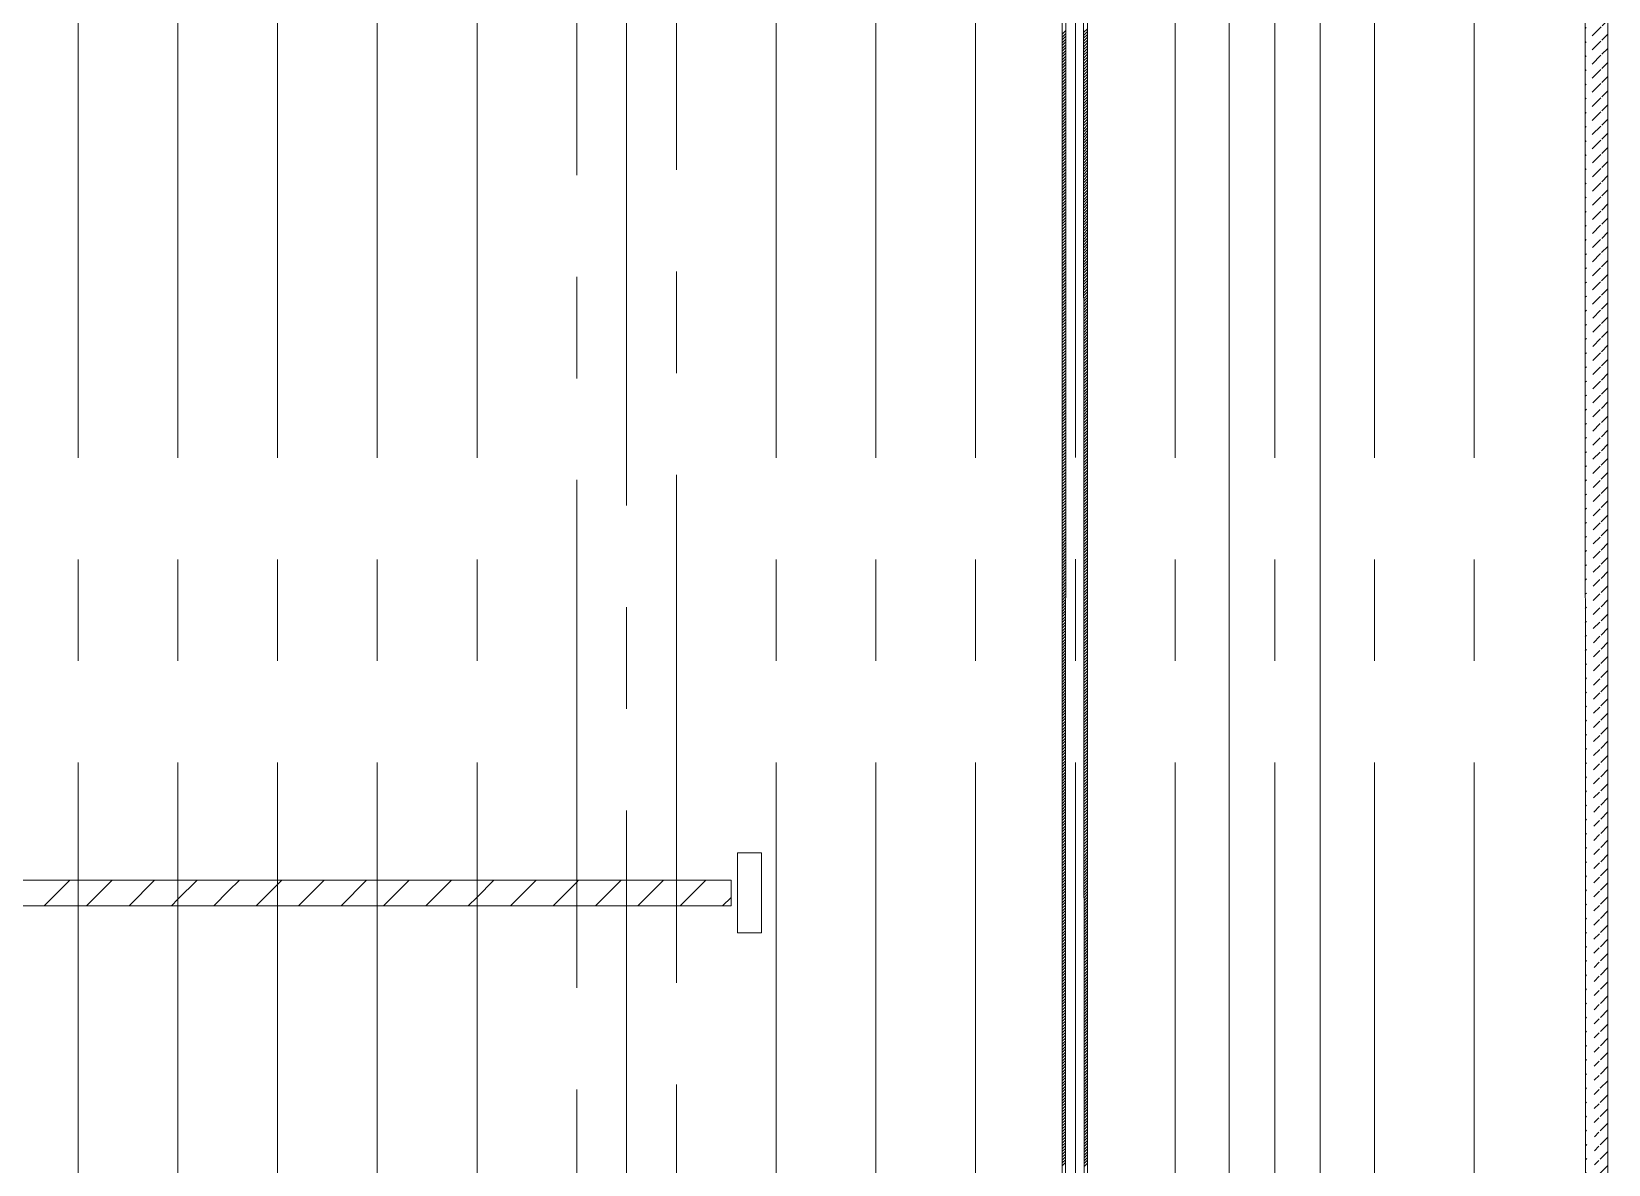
# Model space of a CAD drawing. Header units: inches. Extents: x 16 to 1170, y 5 to 1869.
# Drawn here: x 281.8 to 380.4, y 1109.6 to 1180.5 of the extents above; entities that cross this region are included whole.
import ezdxf

# ---------------------------------------------------------------- set-up
doc = ezdxf.new("R2010")
doc.units = ezdxf.units.IN
doc.header["$MEASUREMENT"] = 0
doc.linetypes.add('CENTER', pattern=[50.8, 31.75, -6.35, 6.35, -6.35])
for name, color, linetype, lineweight in [('中心线', 111, 'CENTER', 0), ('剖面线', 250, 'Continuous', 0), ('粗实线', 7, 'Continuous', 0)]:
    doc.layers.add(name, color=color, linetype=linetype, lineweight=lineweight)

msp = doc.modelspace()

# ---------------------------------------------------------------- hatches: boundary and pattern name
at = {"layer": '剖面线'}
h = msp.add_hatch(dxfattribs=at)
h.set_pattern_fill('ANSI31', scale=5, style=0)
edge = h.paths.add_edge_path()
edge.add_line((378.935615, 1401.584417), (379.007974, 679.477376))
edge.add_line((380.355951, 1402.125235), (380.407974, 680.90748))
edge.add_line((378.935592, 1399.400325), (380.135592, 1401.860875))
edge.add_line((380.135592, 1401.860875), (380.355961, 1401.983036))
edge.add_line((379.207974, 679.477376), (380.407974, 680.90748))
edge.add_line((379.007974, 679.477376), (379.207974, 679.477376))
h = msp.add_hatch(dxfattribs=at)
h.set_pattern_fill('ANSI31', scale=15, style=0)
h.paths.add_polyline_path([(282.090139, 1127.41469), (282.090139, 1125.81469), (284.713368, 1125.81469), (284.713368, 1127.41469)])
h = msp.add_hatch(dxfattribs=at)
h.set_pattern_fill('ANSI31', scale=15, style=0)
h.paths.add_polyline_path([(284.713368, 1127.41469), (284.713368, 1125.81469), (290.948751, 1125.81469), (290.948751, 1127.41469)])
h = msp.add_hatch(dxfattribs=at)
h.set_pattern_fill('ANSI31', scale=15, style=0)
h.paths.add_polyline_path([(294.122537, 1127.41469), (290.948751, 1127.41469), (290.948751, 1125.81469), (294.122526, 1125.81469)])
h = msp.add_hatch(dxfattribs=at)
h.set_pattern_fill('ANSI31', scale=15, style=0)
h.paths.add_polyline_path([(297.184134, 1127.41469), (294.122537, 1127.41469), (294.122526, 1125.81469), (297.184134, 1125.81469)])
h = msp.add_hatch(dxfattribs=at)
h.set_pattern_fill('ANSI31', scale=15, style=0)
h.paths.add_polyline_path([(303.419516, 1125.81469), (303.419516, 1127.41469), (297.184134, 1127.41469), (297.184134, 1125.81469)])
h = msp.add_hatch(dxfattribs=at)
h.set_pattern_fill('ANSI31', scale=15, style=0)
h.paths.add_polyline_path([(309.654899, 1125.81469), (309.654899, 1127.41469), (303.419516, 1127.41469), (303.419516, 1125.81469)])
h = msp.add_hatch(dxfattribs=at)
h.set_pattern_fill('ANSI31', scale=15, style=0)
h.paths.add_polyline_path([(309.654899, 1127.41469), (309.654899, 1125.81469), (315.890282, 1125.81469), (315.890282, 1127.41469)])
h = msp.add_hatch(dxfattribs=at)
h.set_pattern_fill('ANSI31', scale=15, style=0)
h.paths.add_polyline_path([(319.007974, 1127.41469), (315.890282, 1127.41469), (315.890282, 1125.81469), (319.007974, 1125.81469)])
h = msp.add_hatch(dxfattribs=at)
h.set_pattern_fill('ANSI31', scale=15, style=0)
h.paths.add_polyline_path([(319.007974, 1127.41469), (319.007974, 1125.81469), (322.125665, 1125.81469), (322.125665, 1127.41469)])
h = msp.add_hatch(dxfattribs=at)
h.set_pattern_fill('ANSI31', scale=15, style=0)
h.paths.add_polyline_path([(322.125665, 1127.41469), (322.125665, 1125.81469), (325.544352, 1125.81469), (325.544352, 1127.41469)])

# ---------------------------------------------------------------- linework, layer by layer
at = {"layer": '中心线'}
for p, q in [((319.007974, 1588.975101), (319.007974, 482.409355)), ((359.537963, 645.815562), (359.537963, 1454.381075)), ((284.713368, 645.815562), (284.713368, 1448.299102)), ((290.948751, 645.815562), (290.948751, 1448.29911)), ((297.184134, 645.815562), (297.184134, 1448.299102)), ((303.419516, 645.815562), (303.419516, 1448.299121)), ((309.654899, 645.815562), (309.654899, 1448.298232)), ((315.890282, 968.279362), (315.890282, 1448.302149)), ((322.125665, 968.600269), (322.125665, 1448.296682)), ((328.361048, 645.815562), (328.361048, 1448.297898)), ((334.596431, 645.815562), (334.596431, 1448.298941)), ((340.831814, 645.815562), (340.831814, 1448.277238)), ((347.086237, 645.824019), (347.086237, 1448.322993)), ((353.30258, 645.815562), (353.30258, 1448.269505)), ((365.773345, 645.815562), (365.773345, 1448.29935)), ((372.008728, 645.815562), (372.008728, 1448.299031))]:
    msp.add_line(p, q, dxfattribs=at)
at = {"layer": '粗实线'}
for p, q in [((356.687963, 645.927376), (356.687963, 1454.499102)), ((362.387963, 645.927376), (362.387963, 1454.499102)), ((378.935615, 1401.584417), (379.007974, 679.477376)), ((380.355951, 1402.125235), (380.407974, 680.90748)), ((346.246961, 652.227376), (346.246961, 1227.565602)), ((346.246961, 652.427376), (346.49985, 1227.565602)), ((347.830452, 652.427376), (347.566437, 1227.565602)), ((347.830187, 650.896976), (347.830452, 1227.565602)), ((325.944352, 1129.11469), (327.444352, 1129.11469)), ((327.444352, 1129.11469), (327.444352, 1124.11469)), ((325.944352, 1124.11469), (327.444352, 1124.11469))]:
    msp.add_line(p, q, dxfattribs=at)
at = {"layer": '粗实线', "color": 7}
for p, q in [((346.246961, 1180.279409), (346.47916, 1180.511609)), ((347.588096, 1180.383108), (347.83043, 1180.625442)), ((347.588177, 1180.206412), (347.83043, 1180.448665)), ((346.246961, 1180.102632), (346.479082, 1180.334754)), ((346.246961, 1179.925856), (346.479005, 1180.1579)), ((346.246961, 1179.749079), (346.478927, 1179.981045)), ((346.246961, 1179.572302), (346.478849, 1179.804191)), ((346.246961, 1179.395525), (346.478771, 1179.627336)), ((346.246961, 1179.218749), (346.478694, 1179.450482)), ((347.588259, 1180.029717), (347.83043, 1180.271888)), ((347.58834, 1179.853021), (347.83043, 1180.095112)), ((347.588421, 1179.676326), (347.83043, 1179.918335)), ((347.588502, 1179.49963), (347.83043, 1179.741558)), ((347.588583, 1179.322934), (347.83043, 1179.564781)), ((347.588664, 1179.146239), (347.83043, 1179.388005)), ((346.246961, 1179.041972), (346.478616, 1179.273627)), ((346.246961, 1178.865195), (346.478538, 1179.096773)), ((346.246961, 1178.688419), (346.47846, 1178.919919)), ((346.246961, 1178.511642), (346.478383, 1178.743064)), ((346.246961, 1178.334865), (346.478305, 1178.56621)), ((347.588745, 1178.969543), (347.83043, 1179.211228)), ((347.588826, 1178.792848), (347.83043, 1179.034451)), ((347.588907, 1178.616152), (347.83043, 1178.857674)), ((347.588989, 1178.439456), (347.83043, 1178.680897)), ((347.58907, 1178.262761), (347.830429, 1178.504121)), ((346.246961, 1178.158089), (346.478227, 1178.389355)), ((346.246961, 1177.981312), (346.478149, 1178.212501)), ((346.246961, 1177.804535), (346.478072, 1178.035646)), ((346.246961, 1177.627758), (346.477994, 1177.858792)), ((346.246961, 1177.450982), (346.477916, 1177.681937)), ((346.246961, 1177.274205), (346.477838, 1177.505083)), ((347.589151, 1178.086065), (347.830429, 1178.327344)), ((347.589232, 1177.90937), (347.830429, 1178.150567)), ((347.589313, 1177.732674), (347.830429, 1177.97379)), ((347.589394, 1177.555979), (347.830429, 1177.797014)), ((347.589475, 1177.379283), (347.830429, 1177.620237)), ((347.589556, 1177.202587), (347.830429, 1177.44346)), ((346.246961, 1177.097428), (346.47776, 1177.328228)), ((346.246961, 1176.920652), (346.477683, 1177.151374)), ((346.246961, 1176.743875), (346.477605, 1176.974519)), ((346.246961, 1176.567098), (346.477527, 1176.797665)), ((346.246961, 1176.390322), (346.477449, 1176.620811)), ((346.246961, 1176.213545), (346.477372, 1176.443956)), ((347.589637, 1177.025892), (347.830429, 1177.266683)), ((347.589719, 1176.849196), (347.830429, 1177.089906)), ((347.5898, 1176.672501), (347.830429, 1176.91313)), ((347.589881, 1176.495805), (347.830429, 1176.736353)), ((347.589962, 1176.319109), (347.830429, 1176.559576)), ((346.246961, 1176.036768), (346.477294, 1176.267102)), ((346.246961, 1175.859992), (346.477216, 1176.090247)), ((346.246961, 1175.683215), (346.477138, 1175.913393)), ((346.246961, 1175.506438), (346.477061, 1175.736538)), ((346.246961, 1175.329661), (346.476983, 1175.559684)), ((347.590043, 1176.142414), (347.830429, 1176.382799)), ((347.590124, 1175.965718), (347.830428, 1176.206023)), ((347.590205, 1175.789023), (347.830428, 1176.029246)), ((347.590286, 1175.612327), (347.830428, 1175.852469)), ((347.590367, 1175.435631), (347.830428, 1175.675692)), ((347.590449, 1175.258936), (347.830428, 1175.498915)), ((346.246961, 1175.152885), (346.476905, 1175.382829)), ((346.246961, 1174.976108), (346.476827, 1175.205975)), ((346.246961, 1174.799331), (346.47675, 1175.02912)), ((346.246961, 1174.622555), (346.476672, 1174.852266)), ((346.246961, 1174.445778), (346.476594, 1174.675412)), ((346.246961, 1174.269001), (346.476516, 1174.498557)), ((347.59053, 1175.08224), (347.830428, 1175.322139)), ((347.590611, 1174.905545), (347.830428, 1175.145362)), ((347.590692, 1174.728849), (347.830428, 1174.968585)), ((347.590773, 1174.552154), (347.830428, 1174.791808)), ((347.590854, 1174.375458), (347.830428, 1174.615032)), ((346.246961, 1174.092225), (346.476439, 1174.321703)), ((346.246961, 1173.915448), (346.476361, 1174.144848)), ((346.246961, 1173.738671), (346.476283, 1173.967994)), ((346.246961, 1173.561894), (346.476205, 1173.791139)), ((346.246961, 1173.385118), (346.476127, 1173.614285)), ((347.590935, 1174.198762), (347.830428, 1174.438255)), ((347.591016, 1174.022067), (347.830428, 1174.261478)), ((347.591097, 1173.845371), (347.830427, 1174.084701)), ((347.591179, 1173.668676), (347.830427, 1173.907925)), ((347.59126, 1173.49198), (347.830427, 1173.731148)), ((347.591341, 1173.315284), (347.830427, 1173.554371)), ((346.246961, 1173.208341), (346.47605, 1173.43743)), ((346.246961, 1173.031564), (346.475972, 1173.260576)), ((346.246961, 1172.854788), (346.475894, 1173.083721)), ((346.246961, 1172.678011), (346.475816, 1172.906867)), ((346.246961, 1172.501234), (346.475739, 1172.730012)), ((346.246961, 1172.324458), (346.475661, 1172.553158)), ((347.591422, 1173.138589), (347.830427, 1173.377594)), ((347.591503, 1172.961893), (347.830427, 1173.200817)), ((347.591584, 1172.785198), (347.830427, 1173.024041)), ((347.591665, 1172.608502), (347.830427, 1172.847264)), ((347.591746, 1172.431807), (347.830427, 1172.670487)), ((347.591827, 1172.255111), (347.830427, 1172.49371)), ((346.246961, 1172.147681), (346.475583, 1172.376304)), ((346.246961, 1171.970904), (346.475505, 1172.199449)), ((346.246961, 1171.794128), (346.475428, 1172.022595)), ((346.246961, 1171.617351), (346.47535, 1171.84574)), ((346.246961, 1171.440574), (346.475272, 1171.668886)), ((346.246961, 1171.263797), (346.475194, 1171.492031)), ((347.591909, 1172.078415), (347.830427, 1172.316934)), ((347.59199, 1171.90172), (347.830427, 1172.140157)), ((347.592071, 1171.725024), (347.830426, 1171.96338)), ((347.592152, 1171.548329), (347.830426, 1171.786603)), ((347.592233, 1171.371633), (347.830426, 1171.609826)), ((346.246961, 1171.087021), (346.475117, 1171.315177)), ((346.246961, 1170.910244), (346.475039, 1171.138322)), ((346.246961, 1170.733467), (346.474961, 1170.961468)), ((346.246961, 1170.556691), (346.474883, 1170.784613)), ((346.246961, 1170.379914), (346.474805, 1170.607759)), ((347.592314, 1171.194937), (347.830426, 1171.43305)), ((347.592395, 1171.018242), (347.830426, 1171.256273)), ((347.592476, 1170.841546), (347.830426, 1171.079496)), ((347.592557, 1170.664851), (347.830426, 1170.902719)), ((347.592639, 1170.488155), (347.830426, 1170.725943)), ((347.59272, 1170.31146), (347.830426, 1170.549166)), ((346.246961, 1170.203137), (346.474728, 1170.430905)), ((346.246961, 1170.026361), (346.47465, 1170.25405)), ((346.246961, 1169.849584), (346.474572, 1170.077196)), ((346.246961, 1169.672807), (346.474494, 1169.900341)), ((346.246961, 1169.496031), (346.474417, 1169.723487)), ((346.246961, 1169.319254), (346.474339, 1169.546632)), ((347.592801, 1170.134764), (347.830426, 1170.372389)), ((347.592882, 1169.958068), (347.830426, 1170.195612)), ((347.592963, 1169.781373), (347.830426, 1170.018835)), ((347.593044, 1169.604677), (347.830426, 1169.842059)), ((347.593125, 1169.427982), (347.830425, 1169.665282)), ((346.246961, 1169.142477), (346.474261, 1169.369778)), ((346.246961, 1168.9657), (346.474183, 1169.192923)), ((346.246961, 1168.788924), (346.474106, 1169.016069)), ((346.246961, 1168.612147), (346.474028, 1168.839214)), ((346.246961, 1168.43537), (346.47395, 1168.66236)), ((347.593206, 1169.251286), (347.830425, 1169.488505)), ((347.593287, 1169.07459), (347.830425, 1169.311728)), ((347.593369, 1168.897895), (347.830425, 1169.134952)), ((347.59345, 1168.721199), (347.830425, 1168.958175)), ((347.593531, 1168.544504), (347.830425, 1168.781398)), ((347.593612, 1168.367808), (347.830425, 1168.604621)), ((346.246961, 1168.258594), (346.473872, 1168.485505)), ((346.246961, 1168.081817), (346.473795, 1168.308651)), ((346.246961, 1167.90504), (346.473717, 1168.131797)), ((346.246961, 1167.728264), (346.473639, 1167.954942)), ((346.246961, 1167.551487), (346.473561, 1167.778088)), ((346.246961, 1167.37471), (346.473484, 1167.601233)), ((347.593693, 1168.191113), (347.830425, 1168.427844)), ((347.593774, 1168.014417), (347.830425, 1168.251068)), ((347.593855, 1167.837721), (347.830425, 1168.074291)), ((347.593936, 1167.661026), (347.830425, 1167.897514)), ((347.594017, 1167.48433), (347.830425, 1167.720737)), ((346.246961, 1167.197933), (346.473406, 1167.424379)), ((346.246961, 1167.021157), (346.473328, 1167.247524)), ((346.246961, 1166.84438), (346.47325, 1167.07067)), ((346.246961, 1166.667603), (346.473172, 1166.893815)), ((346.246961, 1166.490827), (346.473095, 1166.716961)), ((347.594099, 1167.307635), (347.830424, 1167.543961)), ((347.59418, 1167.130939), (347.830424, 1167.367184)), ((347.594261, 1166.954243), (347.830424, 1167.190407)), ((347.594342, 1166.777548), (347.830424, 1167.01363)), ((347.594423, 1166.600852), (347.830424, 1166.836853)), ((347.594504, 1166.424157), (347.830424, 1166.660077)), ((346.246961, 1166.31405), (346.473017, 1166.540106)), ((346.246961, 1166.137273), (346.472939, 1166.363252)), ((346.246961, 1165.960497), (346.472861, 1166.186397)), ((346.246961, 1165.78372), (346.472784, 1166.009543)), ((346.246961, 1165.606943), (346.472706, 1165.832689)), ((346.246961, 1165.430167), (346.472628, 1165.655834)), ((347.594585, 1166.247461), (347.830424, 1166.4833)), ((347.594666, 1166.070766), (347.830424, 1166.306523)), ((347.594747, 1165.89407), (347.830424, 1166.129746)), ((347.594829, 1165.717374), (347.830424, 1165.95297)), ((347.59491, 1165.540679), (347.830424, 1165.776193)), ((347.594991, 1165.363983), (347.830424, 1165.599416)), ((346.246961, 1165.25339), (346.47255, 1165.47898)), ((346.246961, 1165.076613), (346.472473, 1165.302125)), ((346.246961, 1164.899836), (346.472395, 1165.125271)), ((346.246961, 1164.72306), (346.472317, 1164.948416)), ((346.246961, 1164.546283), (346.472239, 1164.771562)), ((346.246961, 1164.369506), (346.472162, 1164.594707)), ((347.595072, 1165.187288), (347.830423, 1165.422639)), ((347.595153, 1165.010592), (347.830423, 1165.245862)), ((347.595234, 1164.833896), (347.830423, 1165.069086)), ((347.595315, 1164.657201), (347.830423, 1164.892309)), ((347.595396, 1164.480505), (347.830423, 1164.715532)), ((346.246961, 1164.19273), (346.472084, 1164.417853)), ((346.246961, 1164.015953), (346.472006, 1164.240998)), ((346.246961, 1163.839176), (346.471928, 1164.064144)), ((346.246961, 1163.6624), (346.47185, 1163.88729)), ((346.246961, 1163.485623), (346.471773, 1163.710435)), ((347.595477, 1164.30381), (347.830423, 1164.538755)), ((347.595559, 1164.127114), (347.830423, 1164.361979)), ((347.59564, 1163.950419), (347.830423, 1164.185202)), ((347.595721, 1163.773723), (347.830423, 1164.008425)), ((347.595802, 1163.597027), (347.830423, 1163.831648)), ((347.595883, 1163.420332), (347.830423, 1163.654871)), ((346.246961, 1163.308846), (346.471695, 1163.533581)), ((346.246961, 1163.132069), (346.471617, 1163.356726)), ((346.246961, 1162.955293), (346.471539, 1163.179872)), ((346.246961, 1162.778516), (346.471462, 1163.003017)), ((346.246961, 1162.601739), (346.471384, 1162.826163)), ((346.246961, 1162.424963), (346.471306, 1162.649308)), ((347.595964, 1163.243636), (347.830423, 1163.478095)), ((347.596045, 1163.066941), (347.830422, 1163.301318)), ((347.596126, 1162.890245), (347.830422, 1163.124541)), ((347.596207, 1162.713549), (347.830422, 1162.947764)), ((347.596289, 1162.536854), (347.830422, 1162.770988)), ((346.246961, 1162.248186), (346.471228, 1162.472454)), ((346.246961, 1162.071409), (346.471151, 1162.295599)), ((346.246961, 1161.894633), (346.471073, 1162.118745)), ((346.246961, 1161.717856), (346.470995, 1161.94189)), ((346.246961, 1161.541079), (346.470917, 1161.765036)), ((347.59637, 1162.360158), (347.830422, 1162.594211)), ((347.596451, 1162.183463), (347.830422, 1162.417434)), ((347.596532, 1162.006767), (347.830422, 1162.240657)), ((347.596613, 1161.830072), (347.830422, 1162.06388)), ((347.596694, 1161.653376), (347.830422, 1161.887104)), ((347.596775, 1161.47668), (347.830422, 1161.710327)), ((346.246961, 1161.364303), (346.47084, 1161.588182)), ((346.246961, 1161.187526), (346.470762, 1161.411327)), ((346.246961, 1161.010749), (346.470684, 1161.234473)), ((346.246961, 1160.833972), (346.470606, 1161.057618)), ((346.246961, 1160.657196), (346.470529, 1160.880764)), ((346.246961, 1160.480419), (346.470451, 1160.703909)), ((347.596856, 1161.299985), (347.830422, 1161.53355)), ((347.596937, 1161.123289), (347.830422, 1161.356773)), ((347.597019, 1160.946594), (347.830422, 1161.179997)), ((347.5971, 1160.769898), (347.830421, 1161.00322)), ((347.597181, 1160.593202), (347.830421, 1160.826443)), ((347.597262, 1160.416507), (347.830421, 1160.649666)), ((346.246961, 1160.303642), (346.470373, 1160.527055)), ((346.246961, 1160.126866), (346.470295, 1160.3502)), ((346.246961, 1159.950089), (346.470217, 1160.173346)), ((346.246961, 1159.773312), (346.47014, 1159.996491)), ((346.246961, 1159.596536), (346.470062, 1159.819637)), ((347.597343, 1160.239811), (347.830421, 1160.472889)), ((347.597424, 1160.063116), (347.830421, 1160.296113)), ((347.597505, 1159.88642), (347.830421, 1160.119336)), ((347.597586, 1159.709725), (347.830421, 1159.942559)), ((347.597667, 1159.533029), (347.830421, 1159.765782)), ((346.246961, 1159.419759), (346.469984, 1159.642783)), ((346.246961, 1159.242982), (346.469906, 1159.465928)), ((346.246961, 1159.066205), (346.469829, 1159.289074)), ((346.246961, 1158.889429), (346.469751, 1159.112219)), ((346.246961, 1158.712652), (346.469673, 1158.935365)), ((346.246961, 1158.535875), (346.469595, 1158.75851)), ((347.597749, 1159.356333), (347.830421, 1159.589006)), ((347.59783, 1159.179638), (347.830421, 1159.412229)), ((347.597911, 1159.002942), (347.830421, 1159.235452)), ((347.597992, 1158.826247), (347.830421, 1159.058675)), ((347.598073, 1158.649551), (347.83042, 1158.881898)), ((347.598154, 1158.472855), (347.83042, 1158.705122)), ((346.246961, 1158.359099), (346.469518, 1158.581656)), ((346.246961, 1158.182322), (346.46944, 1158.404801)), ((346.246961, 1158.005545), (346.469362, 1158.227947)), ((346.246961, 1157.828769), (346.469284, 1158.051092)), ((346.246961, 1157.651992), (346.469207, 1157.874238)), ((346.246961, 1157.475215), (346.469129, 1157.697383)), ((347.598235, 1158.29616), (347.83042, 1158.528345)), ((347.598316, 1158.119464), (347.83042, 1158.351568)), ((347.598397, 1157.942769), (347.83042, 1158.174791)), ((347.598479, 1157.766073), (347.83042, 1157.998015)), ((347.59856, 1157.589378), (347.83042, 1157.821238)), ((346.246961, 1157.298439), (346.469051, 1157.520529)), ((346.246961, 1157.121662), (346.468973, 1157.343675)), ((346.246961, 1156.944885), (346.468895, 1157.16682)), ((346.246961, 1156.768108), (346.468818, 1156.989966)), ((346.246961, 1156.591332), (346.46874, 1156.813111)), ((347.598641, 1157.412682), (347.83042, 1157.644461)), ((347.598722, 1157.235986), (347.83042, 1157.467684)), ((347.598803, 1157.059291), (347.83042, 1157.290907)), ((347.598884, 1156.882595), (347.83042, 1157.114131)), ((347.598965, 1156.7059), (347.83042, 1156.937354)), ((347.599046, 1156.529204), (347.830419, 1156.760577)), ((346.246961, 1156.414555), (346.468662, 1156.636257)), ((346.246961, 1156.237778), (346.468584, 1156.459402)), ((346.246961, 1156.061002), (346.468507, 1156.282548)), ((346.246961, 1155.884225), (346.468429, 1156.105693)), ((346.246961, 1155.707448), (346.468351, 1155.928839)), ((346.246961, 1155.530672), (346.468273, 1155.751984)), ((347.599127, 1156.352508), (347.830419, 1156.5838)), ((347.599209, 1156.175813), (347.830419, 1156.407024)), ((347.59929, 1155.999117), (347.830419, 1156.230247)), ((347.599371, 1155.822422), (347.830419, 1156.05347)), ((347.599452, 1155.645726), (347.830419, 1155.876693)), ((346.246961, 1155.353895), (346.468196, 1155.57513)), ((346.246961, 1155.177118), (346.468118, 1155.398276)), ((346.246961, 1155.000341), (346.46804, 1155.221421)), ((346.246961, 1154.823565), (346.467962, 1155.044567)), ((346.246961, 1154.646788), (346.467885, 1154.867712)), ((347.599533, 1155.469031), (347.830419, 1155.699917)), ((347.599614, 1155.292335), (347.830419, 1155.52314)), ((347.599695, 1155.115639), (347.830419, 1155.346363)), ((347.599776, 1154.938944), (347.830419, 1155.169586)), ((347.599857, 1154.762248), (347.830419, 1154.992809)), ((347.599939, 1154.585553), (347.830419, 1154.816033)), ((346.246961, 1154.470011), (346.467807, 1154.690858)), ((346.246961, 1154.293235), (346.467729, 1154.514003)), ((346.246961, 1154.116458), (346.467651, 1154.337149)), ((346.246961, 1153.939681), (346.467574, 1154.160294)), ((346.246961, 1153.762905), (346.467496, 1153.98344)), ((346.246961, 1153.586128), (346.467418, 1153.806585)), ((347.60002, 1154.408857), (347.830419, 1154.639256)), ((347.600101, 1154.232161), (347.830418, 1154.462479)), ((347.600182, 1154.055466), (347.830418, 1154.285702)), ((347.600263, 1153.87877), (347.830418, 1154.108926)), ((347.600344, 1153.702075), (347.830418, 1153.932149)), ((347.600425, 1153.525379), (347.830418, 1153.755372)), ((346.246961, 1153.409351), (346.46734, 1153.629731)), ((346.246961, 1153.232575), (346.467262, 1153.452876)), ((346.246961, 1153.055798), (346.467185, 1153.276022)), ((346.246961, 1152.879021), (346.467107, 1153.099168)), ((346.246961, 1152.702244), (346.467029, 1152.922313)), ((347.600506, 1153.348684), (347.830418, 1153.578595)), ((347.600587, 1153.171988), (347.830418, 1153.401818)), ((347.600669, 1152.995292), (347.830418, 1153.225042)), ((347.60075, 1152.818597), (347.830418, 1153.048265)), ((347.600831, 1152.641901), (347.830418, 1152.871488)), ((346.246961, 1152.525468), (346.466951, 1152.745459)), ((346.246961, 1152.348691), (346.466874, 1152.568604)), ((346.246961, 1152.171914), (346.466796, 1152.39175)), ((346.246961, 1151.995138), (346.466718, 1152.214895)), ((346.246961, 1151.818361), (346.46664, 1152.038041)), ((346.246961, 1151.641584), (346.466563, 1151.861186)), ((347.600912, 1152.465206), (347.830418, 1152.694711)), ((347.600993, 1152.28851), (347.830418, 1152.517935)), ((347.601074, 1152.111814), (347.830417, 1152.341158)), ((347.601155, 1151.935119), (347.830417, 1152.164381)), ((347.601236, 1151.758423), (347.830417, 1151.987604)), ((347.601317, 1151.581728), (347.830417, 1151.810827)), ((346.246961, 1151.464808), (346.466485, 1151.684332)), ((346.246961, 1151.288031), (346.466407, 1151.507477)), ((346.246961, 1151.111254), (346.466329, 1151.330623)), ((346.246961, 1150.934477), (346.466252, 1151.153769)), ((346.246961, 1150.757701), (346.466174, 1150.976914)), ((346.246961, 1150.580924), (346.466096, 1150.80006)), ((347.601399, 1151.405032), (347.830417, 1151.634051)), ((347.60148, 1151.228336), (347.830417, 1151.457274)), ((347.601561, 1151.051641), (347.830417, 1151.280497)), ((347.601642, 1150.874945), (347.830417, 1151.10372)), ((347.601723, 1150.69825), (347.830417, 1150.926944)), ((346.246961, 1150.404147), (346.466018, 1150.623205)), ((346.246961, 1150.227371), (346.46594, 1150.446351)), ((346.246961, 1150.050594), (346.465863, 1150.269496)), ((346.246961, 1149.873817), (346.465785, 1150.092642)), ((346.246961, 1149.697041), (346.465707, 1149.915787)), ((347.601804, 1150.521554), (347.830417, 1150.750167)), ((347.601885, 1150.344859), (347.830417, 1150.57339)), ((347.601966, 1150.168163), (347.830417, 1150.396613)), ((347.602047, 1149.991467), (347.830416, 1150.219836)), ((347.602129, 1149.814772), (347.830416, 1150.04306)), ((347.60221, 1149.638076), (347.830416, 1149.866283)), ((346.246961, 1149.520264), (346.465629, 1149.738933)), ((346.246961, 1149.343487), (346.465552, 1149.562078)), ((346.246961, 1149.166711), (346.465474, 1149.385224)), ((346.246961, 1148.989934), (346.465396, 1149.208369)), ((346.246961, 1148.813157), (346.465318, 1149.031515)), ((346.246961, 1148.63638), (346.465241, 1148.854661)), ((347.602291, 1149.461381), (347.830416, 1149.689506)), ((347.602372, 1149.284685), (347.830416, 1149.512729)), ((347.602453, 1149.107989), (347.830416, 1149.335953)), ((347.602534, 1148.931294), (347.830416, 1149.159176)), ((347.602615, 1148.754598), (347.830416, 1148.982399)), ((346.246961, 1148.459604), (346.465163, 1148.677806)), ((346.246961, 1148.282827), (346.465085, 1148.500952)), ((346.246961, 1148.10605), (346.465007, 1148.324097)), ((346.246961, 1147.929274), (346.46493, 1148.147243)), ((346.246961, 1147.752497), (346.464852, 1147.970388)), ((347.602696, 1148.577903), (347.830416, 1148.805622)), ((347.602777, 1148.401207), (347.830416, 1148.628845)), ((347.602859, 1148.224512), (347.830416, 1148.452069)), ((347.60294, 1148.047816), (347.830416, 1148.275292)), ((347.603021, 1147.87112), (347.830416, 1148.098515)), ((347.603102, 1147.694425), (347.830415, 1147.921738)), ((346.246961, 1147.57572), (346.464774, 1147.793534)), ((346.246961, 1147.398944), (346.464696, 1147.616679)), ((346.246961, 1147.222167), (346.464618, 1147.439825)), ((346.246961, 1147.04539), (346.464541, 1147.26297)), ((346.246961, 1146.868614), (346.464463, 1147.086116)), ((346.246961, 1146.691837), (346.464385, 1146.909262)), ((347.603183, 1147.517729), (347.830415, 1147.744962)), ((347.603264, 1147.341034), (347.830415, 1147.568185)), ((347.603345, 1147.164338), (347.830415, 1147.391408)), ((347.603426, 1146.987642), (347.830415, 1147.214631)), ((347.603507, 1146.810947), (347.830415, 1147.037854)), ((347.603589, 1146.634251), (347.830415, 1146.861078)), ((346.246961, 1146.51506), (346.464307, 1146.732407)), ((346.246961, 1146.338283), (346.46423, 1146.555553)), ((346.246961, 1146.161507), (346.464152, 1146.378698)), ((346.246961, 1145.98473), (346.464074, 1146.201844)), ((346.246961, 1145.807953), (346.463996, 1146.024989)), ((347.60367, 1146.457556), (347.830415, 1146.684301)), ((347.603751, 1146.28086), (347.830415, 1146.507524)), ((347.603832, 1146.104165), (347.830415, 1146.330747)), ((347.603913, 1145.927469), (347.830415, 1146.153971)), ((347.603994, 1145.750773), (347.830415, 1145.977194)), ((346.246961, 1145.631177), (346.463919, 1145.848135)), ((346.246961, 1145.4544), (346.463841, 1145.67128)), ((346.246961, 1145.277623), (346.463763, 1145.494426)), ((346.246961, 1145.100847), (346.463685, 1145.317571)), ((346.246961, 1144.92407), (346.463608, 1145.140717)), ((346.246961, 1144.747293), (346.46353, 1144.963862)), ((347.604075, 1145.574078), (347.830414, 1145.800417)), ((347.604156, 1145.397382), (347.830414, 1145.62364)), ((347.604237, 1145.220687), (347.830414, 1145.446863)), ((347.604319, 1145.043991), (347.830414, 1145.270087)), ((347.6044, 1144.867295), (347.830414, 1145.09331)), ((347.604481, 1144.6906), (347.830414, 1144.916533)), ((346.246961, 1144.570516), (346.463452, 1144.787008)), ((346.246961, 1144.39374), (346.463374, 1144.610154)), ((346.246961, 1144.216963), (346.463297, 1144.433299)), ((346.246961, 1144.040186), (346.463219, 1144.256445)), ((346.246961, 1143.86341), (346.463141, 1144.07959)), ((346.246961, 1143.686633), (346.463063, 1143.902736)), ((347.604562, 1144.513904), (347.830414, 1144.739756)), ((347.604643, 1144.337209), (347.830414, 1144.56298)), ((347.604724, 1144.160513), (347.830414, 1144.386203)), ((347.604805, 1143.983818), (347.830414, 1144.209426)), ((347.604886, 1143.807122), (347.830414, 1144.032649)), ((346.246961, 1143.509856), (346.462985, 1143.725881)), ((346.246961, 1143.33308), (346.462908, 1143.549027)), ((346.246961, 1143.156303), (346.46283, 1143.372172)), ((346.246961, 1142.979526), (346.462752, 1143.195318)), ((346.246961, 1142.80275), (346.462674, 1143.018463)), ((347.604967, 1143.630426), (347.830414, 1143.855872)), ((347.605049, 1143.453731), (347.830413, 1143.679096)), ((347.60513, 1143.277035), (347.830413, 1143.502319)), ((347.605211, 1143.10034), (347.830413, 1143.325542)), ((347.605292, 1142.923644), (347.830413, 1143.148765)), ((347.605373, 1142.746948), (347.830413, 1142.971989)), ((346.246961, 1142.625973), (346.462597, 1142.841609)), ((346.246961, 1142.449196), (346.462519, 1142.664755)), ((346.246961, 1142.272419), (346.462441, 1142.4879)), ((346.246961, 1142.095643), (346.462363, 1142.311046)), ((346.246961, 1141.918866), (346.462286, 1142.134191)), ((346.246961, 1141.742089), (346.462208, 1141.957337)), ((347.605454, 1142.570253), (347.830413, 1142.795212)), ((347.605535, 1142.393557), (347.830413, 1142.618435)), ((347.605616, 1142.216862), (347.830413, 1142.441658)), ((347.605697, 1142.040166), (347.830413, 1142.264881)), ((347.605779, 1141.863471), (347.830413, 1142.088105)), ((347.60586, 1141.686775), (347.830413, 1141.911328)), ((346.246961, 1141.565313), (346.46213, 1141.780482)), ((346.246961, 1141.388536), (346.462052, 1141.603628)), ((346.246961, 1141.211759), (346.461975, 1141.426773)), ((346.246961, 1141.034983), (346.461897, 1141.249919)), ((346.246961, 1140.858206), (346.461819, 1141.073064)), ((347.605941, 1141.510079), (347.830413, 1141.734551)), ((347.606022, 1141.333384), (347.830412, 1141.557774)), ((347.606103, 1141.156688), (347.830412, 1141.380998)), ((347.606184, 1140.979993), (347.830412, 1141.204221)), ((347.606265, 1140.803297), (347.830412, 1141.027444)), ((346.246961, 1140.681429), (346.461741, 1140.89621)), ((346.246961, 1140.504652), (346.461663, 1140.719355)), ((346.246961, 1140.327876), (346.461586, 1140.542501)), ((346.246961, 1140.151099), (346.461508, 1140.365647)), ((346.246961, 1139.974322), (346.46143, 1140.188792)), ((346.246961, 1139.797546), (346.461352, 1140.011938)), ((347.606346, 1140.626601), (347.830412, 1140.850667)), ((347.606427, 1140.449906), (347.830412, 1140.67389)), ((347.606509, 1140.27321), (347.830412, 1140.497114)), ((347.60659, 1140.096515), (347.830412, 1140.320337)), ((347.606671, 1139.919819), (347.830412, 1140.14356)), ((347.606752, 1139.743124), (347.830412, 1139.966783)), ((346.246961, 1139.620769), (346.461275, 1139.835083)), ((346.246961, 1139.443992), (346.461197, 1139.658229)), ((346.246961, 1139.267216), (346.461119, 1139.481374)), ((346.246961, 1139.090439), (346.461041, 1139.30452)), ((346.246961, 1138.913662), (346.460964, 1139.127665)), ((346.246961, 1138.736886), (346.460886, 1138.950811)), ((347.606833, 1139.566428), (347.830412, 1139.790007)), ((347.606914, 1139.389732), (347.830412, 1139.61323)), ((347.606995, 1139.213037), (347.830412, 1139.436453)), ((347.607076, 1139.036341), (347.830411, 1139.259676)), ((347.607157, 1138.859646), (347.830411, 1139.082899)), ((346.246961, 1138.560109), (346.460808, 1138.773956)), ((346.246961, 1138.383332), (346.46073, 1138.597102)), ((346.246961, 1138.206555), (346.460653, 1138.420248)), ((346.246961, 1138.029779), (346.460575, 1138.243393)), ((346.246961, 1137.853002), (346.460497, 1138.066539)), ((347.607239, 1138.68295), (347.830411, 1138.906123)), ((347.60732, 1138.506254), (347.830411, 1138.729346)), ((347.607401, 1138.329559), (347.830411, 1138.552569)), ((347.607482, 1138.152863), (347.830411, 1138.375792)), ((347.607563, 1137.976168), (347.830411, 1138.199016)), ((347.607644, 1137.799472), (347.830411, 1138.022239)), ((346.246961, 1137.676225), (346.460419, 1137.889684)), ((346.246961, 1137.499449), (346.460342, 1137.71283)), ((346.246961, 1137.322672), (346.460264, 1137.535975)), ((346.246961, 1137.145895), (346.460186, 1137.359121)), ((346.246961, 1136.969119), (346.460108, 1137.182266)), ((346.246961, 1136.792342), (346.46003, 1137.005412)), ((347.607725, 1137.622777), (347.830411, 1137.845462)), ((347.607806, 1137.446081), (347.830411, 1137.668685)), ((347.607887, 1137.269385), (347.830411, 1137.491909)), ((347.607969, 1137.09269), (347.830411, 1137.315132)), ((347.60805, 1136.915994), (347.83041, 1137.138355)), ((346.246961, 1136.615565), (346.459953, 1136.828557)), ((346.246961, 1136.438788), (346.459875, 1136.651703)), ((346.246961, 1136.262012), (346.459797, 1136.474848)), ((346.246961, 1136.085235), (346.459719, 1136.297994)), ((346.246961, 1135.908458), (346.459642, 1136.12114)), ((347.608131, 1136.739299), (347.83041, 1136.961578)), ((347.608212, 1136.562603), (347.83041, 1136.784801)), ((347.608293, 1136.385907), (347.83041, 1136.608025)), ((347.608374, 1136.209212), (347.83041, 1136.431248)), ((347.608455, 1136.032516), (347.83041, 1136.254471)), ((347.608536, 1135.855821), (347.83041, 1136.077694)), ((346.246961, 1135.731682), (346.459564, 1135.944285)), ((346.246961, 1135.554905), (346.459486, 1135.767431)), ((346.246961, 1135.378128), (346.459408, 1135.590576)), ((346.246961, 1135.201352), (346.459331, 1135.413722)), ((346.246961, 1135.024575), (346.459253, 1135.236867)), ((346.246961, 1134.847798), (346.459175, 1135.060013)), ((347.608617, 1135.679125), (347.83041, 1135.900918)), ((347.608699, 1135.50243), (347.83041, 1135.724141)), ((347.60878, 1135.325734), (347.83041, 1135.547364)), ((347.608861, 1135.149038), (347.83041, 1135.370587)), ((347.608942, 1134.972343), (347.83041, 1135.19381)), ((347.609023, 1134.795647), (347.830409, 1135.017034)), ((346.246961, 1134.671022), (346.459097, 1134.883158)), ((346.246961, 1134.494245), (346.45902, 1134.706304)), ((346.246961, 1134.317468), (346.458942, 1134.529449)), ((346.246961, 1134.140691), (346.458864, 1134.352595)), ((346.246961, 1133.963915), (346.458786, 1134.17574)), ((347.609104, 1134.618952), (347.830409, 1134.840257)), ((347.609185, 1134.442256), (347.830409, 1134.66348)), ((347.609266, 1134.26556), (347.830409, 1134.486703)), ((347.609347, 1134.088865), (347.830409, 1134.309927)), ((347.609429, 1133.912169), (347.830409, 1134.13315)), ((346.246961, 1133.787138), (346.458708, 1133.998886)), ((346.246961, 1133.610361), (346.458631, 1133.822032)), ((346.246961, 1133.433585), (346.458553, 1133.645177)), ((346.246961, 1133.256808), (346.458475, 1133.468323)), ((346.246961, 1133.080031), (346.458397, 1133.291468)), ((346.246961, 1132.903255), (346.45832, 1133.114614)), ((347.60951, 1133.735474), (347.830409, 1133.956373)), ((347.609591, 1133.558778), (347.830409, 1133.779596)), ((347.609672, 1133.382083), (347.830409, 1133.602819)), ((347.609753, 1133.205387), (347.830409, 1133.426043)), ((347.609834, 1133.028691), (347.830409, 1133.249266)), ((347.609915, 1132.851996), (347.830409, 1133.072489)), ((346.246961, 1132.726478), (346.458242, 1132.937759)), ((346.246961, 1132.549701), (346.458164, 1132.760905)), ((346.246961, 1132.372924), (346.458086, 1132.58405)), ((346.246961, 1132.196148), (346.458009, 1132.407196)), ((346.246961, 1132.019371), (346.457931, 1132.230341)), ((346.246961, 1131.842594), (346.457853, 1132.053487)), ((347.609996, 1132.6753), (347.830409, 1132.895712)), ((347.610077, 1132.498605), (347.830408, 1132.718936)), ((347.610159, 1132.321909), (347.830408, 1132.542159)), ((347.61024, 1132.145213), (347.830408, 1132.365382)), ((347.610321, 1131.968518), (347.830408, 1132.188605)), ((346.246961, 1131.665818), (346.457775, 1131.876633)), ((346.246961, 1131.489041), (346.457698, 1131.699778)), ((346.246961, 1131.312264), (346.45762, 1131.522924)), ((346.246961, 1131.135488), (346.457542, 1131.346069)), ((346.246961, 1130.958711), (346.457464, 1131.169215)), ((347.610402, 1131.791822), (347.830408, 1132.011828)), ((347.610483, 1131.615127), (347.830408, 1131.835052)), ((347.610564, 1131.438431), (347.830408, 1131.658275)), ((347.610645, 1131.261736), (347.830408, 1131.481498)), ((347.610726, 1131.08504), (347.830408, 1131.304721)), ((347.610807, 1130.908344), (347.830408, 1131.127945)), ((346.246961, 1130.781934), (346.457387, 1130.99236)), ((346.246961, 1130.605158), (346.457309, 1130.815506)), ((346.246961, 1130.428381), (346.457231, 1130.638651)), ((346.246961, 1130.251604), (346.457153, 1130.461797)), ((346.246961, 1130.074827), (346.457075, 1130.284942)), ((346.246961, 1129.898051), (346.456998, 1130.108088)), ((347.610889, 1130.731649), (347.830408, 1130.951168)), ((347.61097, 1130.554953), (347.830408, 1130.774391)), ((347.611051, 1130.378258), (347.830407, 1130.597614)), ((347.611132, 1130.201562), (347.830407, 1130.420837)), ((347.611213, 1130.024866), (347.830407, 1130.244061)), ((325.944352, 1129.11469), (325.944352, 1124.11469)), ((346.246961, 1129.721274), (346.45692, 1129.931233)), ((346.246961, 1129.544497), (346.456842, 1129.754379)), ((346.246961, 1129.367721), (346.456764, 1129.577525)), ((346.246961, 1129.190944), (346.456687, 1129.40067)), ((346.246961, 1129.014167), (346.456609, 1129.223816)), ((347.611294, 1129.848171), (347.830407, 1130.067284)), ((347.611375, 1129.671475), (347.830407, 1129.890507)), ((347.611456, 1129.49478), (347.830407, 1129.71373)), ((347.611537, 1129.318084), (347.830407, 1129.536954)), ((347.611619, 1129.141389), (347.830407, 1129.360177)), ((347.6117, 1128.964693), (347.830407, 1129.1834)), ((346.246961, 1128.837391), (346.456531, 1129.046961)), ((346.246961, 1128.660614), (346.456453, 1128.870107)), ((346.246961, 1128.483837), (346.456376, 1128.693252)), ((346.246961, 1128.307061), (346.456298, 1128.516398)), ((346.246961, 1128.130284), (346.45622, 1128.339543)), ((346.246961, 1127.953507), (346.456142, 1128.162689)), ((347.611781, 1128.787997), (347.830407, 1129.006623)), ((347.611862, 1128.611302), (347.830407, 1128.829846)), ((347.611943, 1128.434606), (347.830407, 1128.65307)), ((347.612024, 1128.257911), (347.830406, 1128.476293)), ((347.612105, 1128.081215), (347.830406, 1128.299516)), ((347.612186, 1127.904519), (347.830406, 1128.122739)), ((280.708287, 1127.41469), (325.544352, 1127.41469)), ((325.544352, 1127.41469), (325.544352, 1125.81469)), ((346.246961, 1127.77673), (346.456065, 1127.985834)), ((346.246961, 1127.599954), (346.455987, 1127.80898)), ((346.246961, 1127.423177), (346.455909, 1127.632126)), ((346.246961, 1127.2464), (346.455831, 1127.455271)), ((346.246961, 1127.069624), (346.455753, 1127.278417)), ((347.612267, 1127.727824), (347.830406, 1127.945963)), ((347.612349, 1127.551128), (347.830406, 1127.769186)), ((347.61243, 1127.374433), (347.830406, 1127.592409)), ((347.612511, 1127.197737), (347.830406, 1127.415632)), ((347.612592, 1127.021041), (347.830406, 1127.238855)), ((346.246961, 1126.892847), (346.455676, 1127.101562)), ((346.246961, 1126.71607), (346.455598, 1126.924708)), ((346.246961, 1126.539294), (346.45552, 1126.747853)), ((346.246961, 1126.362517), (346.455442, 1126.570999)), ((346.246961, 1126.18574), (346.455365, 1126.394144)), ((346.246961, 1126.008963), (346.455287, 1126.21729)), ((347.612673, 1126.844346), (347.830406, 1127.062079)), ((347.612754, 1126.66765), (347.830406, 1126.885302)), ((347.612835, 1126.490955), (347.830406, 1126.708525)), ((347.612916, 1126.314259), (347.830406, 1126.531748)), ((347.612997, 1126.137564), (347.830405, 1126.354972)), ((347.613079, 1125.960868), (347.830405, 1126.178195)), ((280.157906, 1125.81469), (325.544352, 1125.81469)), ((346.246961, 1125.832187), (346.455209, 1126.040435)), ((346.246961, 1125.65541), (346.455131, 1125.863581)), ((346.246961, 1125.478633), (346.455054, 1125.686726)), ((346.246961, 1125.301857), (346.454976, 1125.509872)), ((346.246961, 1125.12508), (346.454898, 1125.333018)), ((346.246961, 1124.948303), (346.45482, 1125.156163)), ((347.61316, 1125.784172), (347.830405, 1126.001418)), ((347.613241, 1125.607477), (347.830405, 1125.824641)), ((347.613322, 1125.430781), (347.830405, 1125.647864)), ((347.613403, 1125.254086), (347.830405, 1125.471088)), ((347.613484, 1125.07739), (347.830405, 1125.294311)), ((346.246961, 1124.771527), (346.454743, 1124.979309)), ((346.246961, 1124.59475), (346.454665, 1124.802454)), ((346.246961, 1124.417973), (346.454587, 1124.6256)), ((346.246961, 1124.241197), (346.454509, 1124.448745)), ((346.246961, 1124.06442), (346.454432, 1124.271891)), ((347.613565, 1124.900694), (347.830405, 1125.117534)), ((347.613646, 1124.723999), (347.830405, 1124.940757)), ((347.613727, 1124.547303), (347.830405, 1124.763981)), ((347.613809, 1124.370608), (347.830405, 1124.587204)), ((347.61389, 1124.193912), (347.830405, 1124.410427)), ((347.613971, 1124.017217), (347.830405, 1124.23365)), ((346.246961, 1123.887643), (346.454354, 1124.095036)), ((346.246961, 1123.710866), (346.454276, 1123.918182)), ((346.246961, 1123.53409), (346.454198, 1123.741327)), ((346.246961, 1123.357313), (346.45412, 1123.564473)), ((346.246961, 1123.180536), (346.454043, 1123.387619)), ((346.246961, 1123.00376), (346.453965, 1123.210764)), ((347.614052, 1123.840521), (347.830404, 1124.056873)), ((347.614133, 1123.663825), (347.830404, 1123.880097)), ((347.614214, 1123.48713), (347.830404, 1123.70332)), ((347.614295, 1123.310434), (347.830404, 1123.526543)), ((347.614376, 1123.133739), (347.830404, 1123.349766)), ((347.614457, 1122.957043), (347.830404, 1123.17299)), ((346.246961, 1122.826983), (346.453887, 1123.03391)), ((346.246961, 1122.650206), (346.453809, 1122.857055)), ((346.246961, 1122.47343), (346.453732, 1122.680201)), ((346.246961, 1122.296653), (346.453654, 1122.503346)), ((346.246961, 1122.119876), (346.453576, 1122.326492)), ((347.614539, 1122.780347), (347.830404, 1122.996213)), ((347.61462, 1122.603652), (347.830404, 1122.819436)), ((347.614701, 1122.426956), (347.830404, 1122.642659)), ((347.614782, 1122.250261), (347.830404, 1122.465882)), ((347.614863, 1122.073565), (347.830404, 1122.289106)), ((346.246961, 1121.943099), (346.453498, 1122.149637)), ((346.246961, 1121.766323), (346.453421, 1121.972783)), ((346.246961, 1121.589546), (346.453343, 1121.795928)), ((346.246961, 1121.412769), (346.453265, 1121.619074)), ((346.246961, 1121.235993), (346.453187, 1121.442219)), ((346.246961, 1121.059216), (346.45311, 1121.265365)), ((347.614944, 1121.89687), (347.830404, 1122.112329)), ((347.615025, 1121.720174), (347.830403, 1121.935552)), ((347.615106, 1121.543478), (347.830403, 1121.758775)), ((347.615187, 1121.366783), (347.830403, 1121.581999)), ((347.615269, 1121.190087), (347.830403, 1121.405222)), ((347.61535, 1121.013392), (347.830403, 1121.228445)), ((346.246961, 1120.882439), (346.453032, 1121.088511)), ((346.246961, 1120.705663), (346.452954, 1120.911656)), ((346.246961, 1120.528886), (346.452876, 1120.734802)), ((346.246961, 1120.352109), (346.452798, 1120.557947)), ((346.246961, 1120.175333), (346.452721, 1120.381093)), ((347.615431, 1120.836696), (347.830403, 1121.051668)), ((347.615512, 1120.66), (347.830403, 1120.874891)), ((347.615593, 1120.483305), (347.830403, 1120.698115)), ((347.615674, 1120.306609), (347.830403, 1120.521338)), ((347.615755, 1120.129914), (347.830403, 1120.344561)), ((346.246961, 1119.998556), (346.452643, 1120.204238)), ((346.246961, 1119.821779), (346.452565, 1120.027384)), ((346.246961, 1119.645002), (346.452487, 1119.850529)), ((346.246961, 1119.468226), (346.45241, 1119.673675)), ((346.246961, 1119.291449), (346.452332, 1119.49682)), ((346.246961, 1119.114672), (346.452254, 1119.319966)), ((347.615836, 1119.953218), (347.830403, 1120.167784)), ((347.615917, 1119.776523), (347.830403, 1119.991008)), ((347.615999, 1119.599827), (347.830402, 1119.814231)), ((347.61608, 1119.423131), (347.830402, 1119.637454)), ((347.616161, 1119.246436), (347.830402, 1119.460677)), ((347.616242, 1119.06974), (347.830402, 1119.283901)), ((346.246961, 1118.937896), (346.452176, 1119.143112)), ((346.246961, 1118.761119), (346.452099, 1118.966257)), ((346.246961, 1118.584342), (346.452021, 1118.789403)), ((346.246961, 1118.407566), (346.451943, 1118.612548)), ((346.246961, 1118.230789), (346.451865, 1118.435694)), ((346.246961, 1118.054012), (346.451788, 1118.258839)), ((347.616323, 1118.893045), (347.830402, 1119.107124)), ((347.616404, 1118.716349), (347.830402, 1118.930347)), ((347.616485, 1118.539653), (347.830402, 1118.75357)), ((347.616566, 1118.362958), (347.830402, 1118.576793)), ((347.616647, 1118.186262), (347.830402, 1118.400017)), ((346.246961, 1117.877235), (346.45171, 1118.081985)), ((346.246961, 1117.700459), (346.451632, 1117.90513)), ((346.246961, 1117.523682), (346.451554, 1117.728276)), ((346.246961, 1117.346905), (346.451477, 1117.551421)), ((346.246961, 1117.170129), (346.451399, 1117.374567)), ((347.616729, 1118.009567), (347.830402, 1118.22324)), ((347.61681, 1117.832871), (347.830402, 1118.046463)), ((347.616891, 1117.656176), (347.830402, 1117.869686)), ((347.616972, 1117.47948), (347.830402, 1117.69291)), ((347.617053, 1117.302784), (347.830401, 1117.516133)), ((347.617134, 1117.126089), (347.830401, 1117.339356)), ((346.246961, 1116.993352), (346.451321, 1117.197712)), ((346.246961, 1116.816575), (346.451243, 1117.020858)), ((346.246961, 1116.639799), (346.451165, 1116.844004)), ((346.246961, 1116.463022), (346.451088, 1116.667149)), ((346.246961, 1116.286245), (346.45101, 1116.490295)), ((346.246961, 1116.109469), (346.450932, 1116.31344)), ((347.617215, 1116.949393), (347.830401, 1117.162579)), ((347.617296, 1116.772698), (347.830401, 1116.985802)), ((347.617377, 1116.596002), (347.830401, 1116.809026)), ((347.617459, 1116.419306), (347.830401, 1116.632249)), ((347.61754, 1116.242611), (347.830401, 1116.455472)), ((347.617621, 1116.065915), (347.830401, 1116.278695)), ((346.246961, 1115.932692), (346.450854, 1116.136586)), ((346.246961, 1115.755915), (346.450777, 1115.959731)), ((346.246961, 1115.579138), (346.450699, 1115.782877)), ((346.246961, 1115.402362), (346.450621, 1115.606022)), ((346.246961, 1115.225585), (346.450543, 1115.429168)), ((347.617702, 1115.88922), (347.830401, 1116.101919)), ((347.617783, 1115.712524), (347.830401, 1115.925142)), ((347.617864, 1115.535829), (347.830401, 1115.748365)), ((347.617945, 1115.359133), (347.830401, 1115.571588)), ((347.618026, 1115.182437), (347.8304, 1115.394811)), ((346.246961, 1115.048808), (346.450466, 1115.252313)), ((346.246961, 1114.872032), (346.450388, 1115.075459)), ((346.246961, 1114.695255), (346.45031, 1114.898605)), ((346.246961, 1114.518478), (346.450232, 1114.72175)), ((346.246961, 1114.341702), (346.450155, 1114.544896)), ((346.246961, 1114.164925), (346.450077, 1114.368041)), ((347.618108, 1115.005742), (347.8304, 1115.218035)), ((347.618189, 1114.829046), (347.8304, 1115.041258)), ((347.61827, 1114.652351), (347.8304, 1114.864481)), ((347.618351, 1114.475655), (347.8304, 1114.687704)), ((347.618432, 1114.298959), (347.8304, 1114.510928)), ((347.618513, 1114.122264), (347.8304, 1114.334151)), ((346.246961, 1113.988148), (346.449999, 1114.191187)), ((346.246961, 1113.811371), (346.449921, 1114.014332)), ((346.246961, 1113.634595), (346.449843, 1113.837478)), ((346.246961, 1113.457818), (346.449766, 1113.660623)), ((346.246961, 1113.281041), (346.449688, 1113.483769)), ((347.618594, 1113.945568), (347.8304, 1114.157374)), ((347.618675, 1113.768873), (347.8304, 1113.980597)), ((347.618756, 1113.592177), (347.8304, 1113.80382)), ((347.618838, 1113.415482), (347.8304, 1113.627044)), ((347.618919, 1113.238786), (347.8304, 1113.450267)), ((346.246961, 1113.104265), (346.44961, 1113.306914)), ((346.246961, 1112.927488), (346.449532, 1113.13006)), ((346.246961, 1112.750711), (346.449455, 1112.953205)), ((346.246961, 1112.573935), (346.449377, 1112.776351)), ((346.246961, 1112.397158), (346.449299, 1112.599497)), ((346.246961, 1112.220381), (346.449221, 1112.422642)), ((347.619, 1113.06209), (347.830399, 1113.27349)), ((347.619081, 1112.885395), (347.830399, 1113.096713)), ((347.619162, 1112.708699), (347.830399, 1112.919937)), ((347.619243, 1112.532004), (347.830399, 1112.74316)), ((347.619324, 1112.355308), (347.830399, 1112.566383)), ((347.619405, 1112.178612), (347.830399, 1112.389606)), ((346.246961, 1112.043605), (346.449144, 1112.245788)), ((346.246961, 1111.866828), (346.449066, 1112.068933)), ((346.246961, 1111.690051), (346.448988, 1111.892079)), ((346.246961, 1111.513274), (346.44891, 1111.715224)), ((346.246961, 1111.336498), (346.448833, 1111.53837)), ((346.246961, 1111.159721), (346.448755, 1111.361515)), ((347.619486, 1112.001917), (347.830399, 1112.212829)), ((347.619568, 1111.825221), (347.830399, 1112.036053)), ((347.619649, 1111.648526), (347.830399, 1111.859276)), ((347.61973, 1111.47183), (347.830399, 1111.682499)), ((347.619811, 1111.295135), (347.830399, 1111.505722)), ((346.246961, 1110.982944), (346.448677, 1111.184661)), ((346.246961, 1110.806168), (346.448599, 1111.007806)), ((346.246961, 1110.629391), (346.448522, 1110.830952)), ((346.246961, 1110.452614), (346.448444, 1110.654098)), ((346.246961, 1110.275838), (346.448366, 1110.477243)), ((347.619892, 1111.118439), (347.830399, 1111.328946)), ((347.619973, 1110.941743), (347.830398, 1111.152169)), ((347.620054, 1110.765048), (347.830398, 1110.975392)), ((347.620135, 1110.588352), (347.830398, 1110.798615)), ((347.620216, 1110.411657), (347.830398, 1110.621838)), ((347.620298, 1110.234961), (347.830398, 1110.445062)), ((346.246961, 1110.099061), (346.448288, 1110.300389)), ((346.246961, 1109.922284), (346.44821, 1110.123534)), ((346.246961, 1109.745507), (346.448133, 1109.94668)), ((346.246961, 1109.568731), (346.448055, 1109.769825)), ((347.620379, 1110.058265), (347.830398, 1110.268285)), ((347.62046, 1109.88157), (347.830398, 1110.091508)), ((347.620541, 1109.704874), (347.830398, 1109.914731)), ((347.620622, 1109.528179), (347.830398, 1109.737955))]:
    msp.add_line(p, q, dxfattribs=at)

doc.saveas('drawing.dxf')
